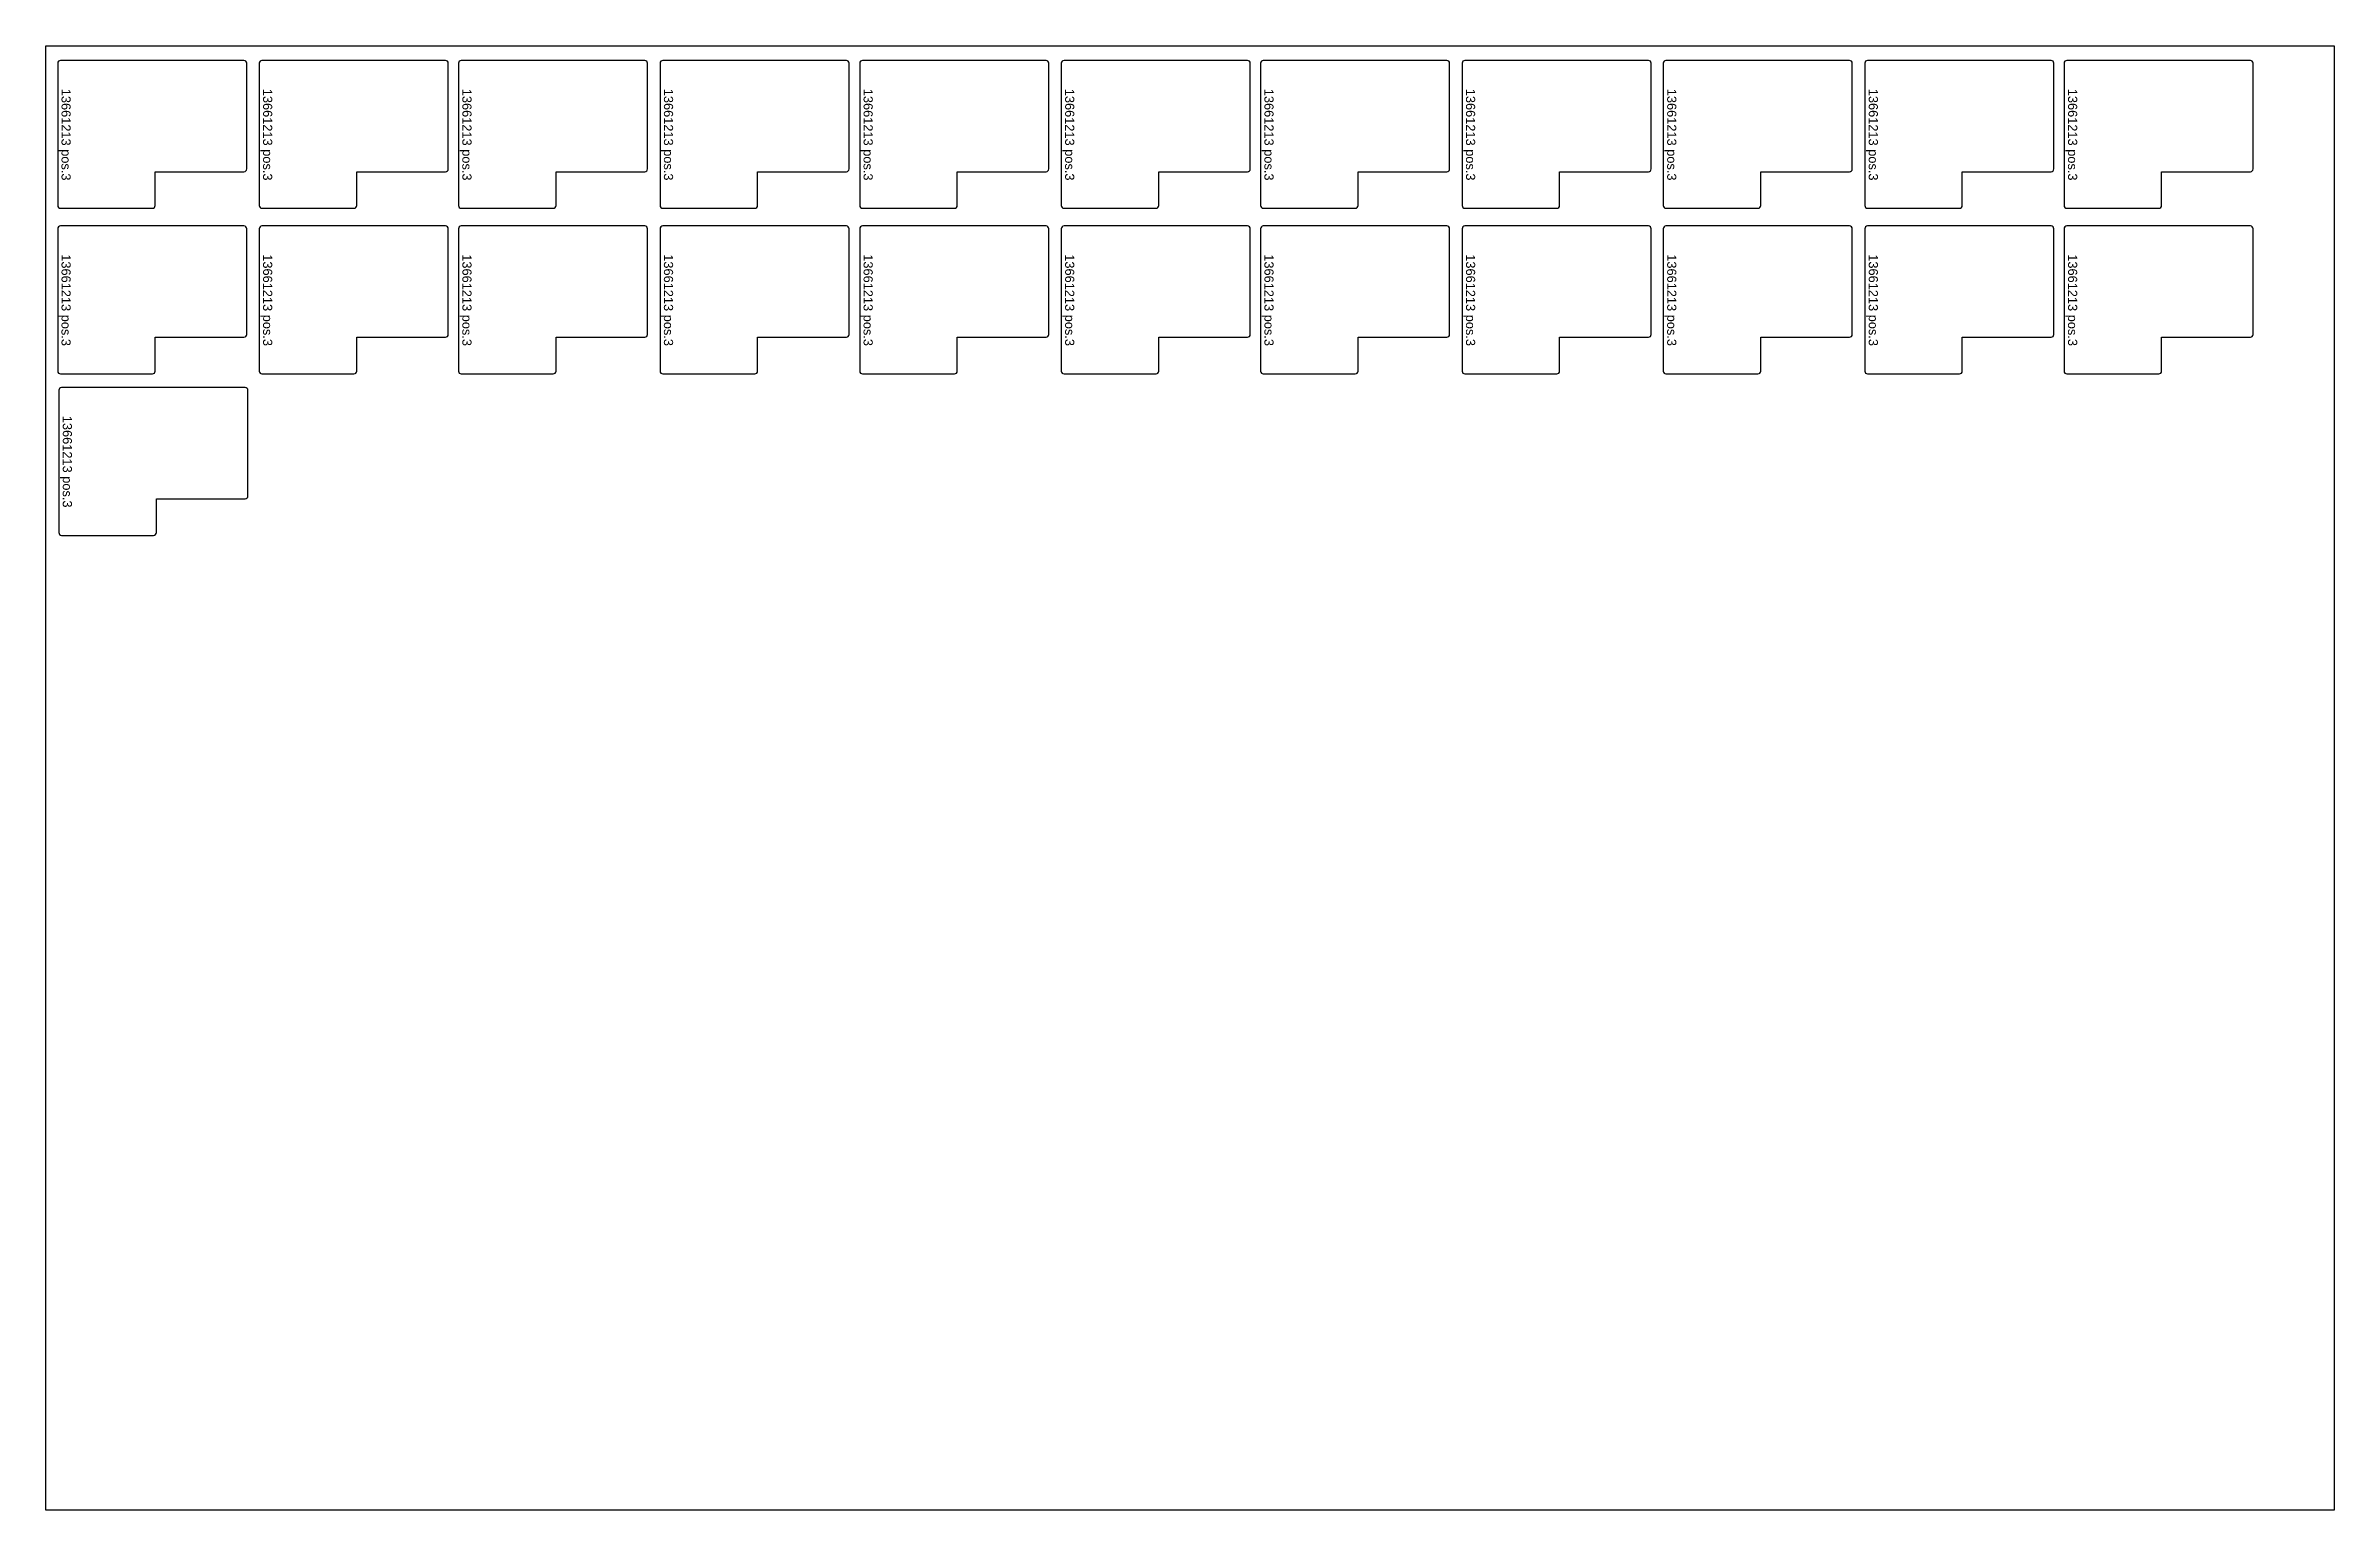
# Model space of a CAD drawing. Header units: millimetres. Extents: x 2830 to 5330, y -867 to 733.
import ezdxf

# ---------------------------------------------------------------- set-up
doc = ezdxf.new("R2010")
doc.units = ezdxf.units.MM
doc.layers.add('13661213', color=7, linetype='Continuous')
doc.layers.add('Texto', color=3, linetype='Continuous')
doc.styles.get("Standard").update_dxf_attribs({"font": 'arial.ttf'})

msp = doc.modelspace()

# ---------------------------------------------------------------- linework, layer by layer
msp.add_lwpolyline([(2829.5, 733.3), (5329.5, 733.3), (5329.5, -866.7), (2829.5, -866.7)], close=True)
at = {"layer": '13661213'}
for points in [[(3049, 714.2, 0.414214), (3046, 717.2), (2845.5, 717.2, 0.414214), (2842.5, 714.2), (2842.5, 558.7, 0.414214), (2845.5, 555.7), (2946, 555.7, 0.414214), (2949, 558.7), (2949, 595.7), (3046, 595.7, 0.414214), (3049, 598.7)], [(3269.2, 714.2, 0.414214), (3266.2, 717.2), (3065.7, 717.2, 0.414214), (3062.7, 714.2), (3062.7, 558.7, 0.414214), (3065.7, 555.7), (3166.2, 555.7, 0.414214), (3169.2, 558.7), (3169.2, 595.7), (3266.2, 595.7, 0.414214), (3269.2, 598.7)], [(3486.9, 714.2, 0.414214), (3483.9, 717.2), (3283.4, 717.2, 0.414214), (3280.4, 714.2), (3280.4, 558.7, 0.414214), (3283.4, 555.7), (3383.9, 555.7, 0.414214), (3386.9, 558.7), (3386.9, 595.7), (3483.9, 595.7, 0.414214), (3486.9, 598.7)], [(3707.1, 714.2, 0.414214), (3704.1, 717.2), (3503.6, 717.2, 0.414214), (3500.6, 714.2), (3500.6, 558.7, 0.414214), (3503.6, 555.7), (3604.1, 555.7, 0.414214), (3607.1, 558.7), (3607.1, 595.7), (3704.1, 595.7, 0.414214), (3707.1, 598.7)], [(3925.2, 714.2, 0.414214), (3922.2, 717.2), (3721.7, 717.2, 0.414214), (3718.7, 714.2), (3718.7, 558.7, 0.414214), (3721.7, 555.7), (3822.2, 555.7, 0.414214), (3825.2, 558.7), (3825.2, 595.7), (3922.2, 595.7, 0.414214), (3925.2, 598.7)], [(4145.4, 714.2, 0.414214), (4142.4, 717.2), (3941.9, 717.2, 0.414214), (3938.9, 714.2), (3938.9, 558.7, 0.414214), (3941.9, 555.7), (4042.4, 555.7, 0.414214), (4045.4, 558.7), (4045.4, 595.7), (4142.4, 595.7, 0.414214), (4145.4, 598.7)], [(4363.1, 714.2, 0.414214), (4360.1, 717.2), (4159.6, 717.2, 0.414214), (4156.6, 714.2), (4156.6, 558.7, 0.414214), (4159.6, 555.7), (4260.1, 555.7, 0.414214), (4263.1, 558.7), (4263.1, 595.7), (4360.1, 595.7, 0.414214), (4363.1, 598.7)], [(4583.3, 714.2, 0.414214), (4580.3, 717.2), (4379.8, 717.2, 0.414214), (4376.8, 714.2), (4376.8, 558.7, 0.414214), (4379.8, 555.7), (4480.3, 555.7, 0.414214), (4483.3, 558.7), (4483.3, 595.7), (4580.3, 595.7, 0.414214), (4583.3, 598.7)], [(4803, 714.2, 0.414214), (4800, 717.2), (4599.5, 717.2, 0.414214), (4596.5, 714.2), (4596.5, 558.7, 0.414214), (4599.5, 555.7), (4700, 555.7, 0.414214), (4703, 558.7), (4703, 595.7), (4800, 595.7, 0.414214), (4803, 598.7)], [(5023.2, 714.2, 0.414214), (5020.2, 717.2), (4819.7, 717.2, 0.414214), (4816.7, 714.2), (4816.7, 558.7, 0.414214), (4819.7, 555.7), (4920.2, 555.7, 0.414214), (4923.2, 558.7), (4923.2, 595.7), (5020.2, 595.7, 0.414214), (5023.2, 598.7)], [(5240.9, 714.2, 0.414214), (5237.9, 717.2), (5037.4, 717.2, 0.414214), (5034.4, 714.2), (5034.4, 558.7, 0.414214), (5037.4, 555.7), (5137.9, 555.7, 0.414214), (5140.9, 558.7), (5140.9, 595.7), (5237.9, 595.7, 0.414214), (5240.9, 598.7)], [(3049, 533.4, 0.414214), (3046, 536.4), (2845.5, 536.4, 0.414214), (2842.5, 533.4), (2842.5, 377.9, 0.414214), (2845.5, 374.9), (2946, 374.9, 0.414214), (2949, 377.9), (2949, 414.9), (3046, 414.9, 0.414214), (3049, 417.9)], [(3269.2, 533.4, 0.414214), (3266.2, 536.4), (3065.7, 536.4, 0.414214), (3062.7, 533.4), (3062.7, 377.9, 0.414214), (3065.7, 374.9), (3166.2, 374.9, 0.414214), (3169.2, 377.9), (3169.2, 414.9), (3266.2, 414.9, 0.414214), (3269.2, 417.9)], [(3486.9, 533.4, 0.414214), (3483.9, 536.4), (3283.4, 536.4, 0.414214), (3280.4, 533.4), (3280.4, 377.9, 0.414214), (3283.4, 374.9), (3383.9, 374.9, 0.414214), (3386.9, 377.9), (3386.9, 414.9), (3483.9, 414.9, 0.414214), (3486.9, 417.9)], [(3707.1, 533.4, 0.414214), (3704.1, 536.4), (3503.6, 536.4, 0.414214), (3500.6, 533.4), (3500.6, 377.9, 0.414214), (3503.6, 374.9), (3604.1, 374.9, 0.414214), (3607.1, 377.9), (3607.1, 414.9), (3704.1, 414.9, 0.414214), (3707.1, 417.9)], [(3925.2, 533.4, 0.414214), (3922.2, 536.4), (3721.7, 536.4, 0.414214), (3718.7, 533.4), (3718.7, 377.9, 0.414214), (3721.7, 374.9), (3822.2, 374.9, 0.414214), (3825.2, 377.9), (3825.2, 414.9), (3922.2, 414.9, 0.414214), (3925.2, 417.9)], [(4145.4, 533.4, 0.414214), (4142.4, 536.4), (3941.9, 536.4, 0.414214), (3938.9, 533.4), (3938.9, 377.9, 0.414214), (3941.9, 374.9), (4042.4, 374.9, 0.414214), (4045.4, 377.9), (4045.4, 414.9), (4142.4, 414.9, 0.414214), (4145.4, 417.9)], [(4363.1, 533.4, 0.414214), (4360.1, 536.4), (4159.6, 536.4, 0.414214), (4156.6, 533.4), (4156.6, 377.9, 0.414214), (4159.6, 374.9), (4260.1, 374.9, 0.414214), (4263.1, 377.9), (4263.1, 414.9), (4360.1, 414.9, 0.414214), (4363.1, 417.9)], [(4583.3, 533.4, 0.414214), (4580.3, 536.4), (4379.8, 536.4, 0.414214), (4376.8, 533.4), (4376.8, 377.9, 0.414214), (4379.8, 374.9), (4480.3, 374.9, 0.414214), (4483.3, 377.9), (4483.3, 414.9), (4580.3, 414.9, 0.414214), (4583.3, 417.9)], [(4803, 533.4, 0.414214), (4800, 536.4), (4599.5, 536.4, 0.414214), (4596.5, 533.4), (4596.5, 377.9, 0.414214), (4599.5, 374.9), (4700, 374.9, 0.414214), (4703, 377.9), (4703, 414.9), (4800, 414.9, 0.414214), (4803, 417.9)], [(5023.2, 533.4, 0.414214), (5020.2, 536.4), (4819.7, 536.4, 0.414214), (4816.7, 533.4), (4816.7, 377.9, 0.414214), (4819.7, 374.9), (4920.2, 374.9, 0.414214), (4923.2, 377.9), (4923.2, 414.9), (5020.2, 414.9, 0.414214), (5023.2, 417.9)], [(5240.9, 533.4, 0.414214), (5237.9, 536.4), (5037.4, 536.4, 0.414214), (5034.4, 533.4), (5034.4, 377.9, 0.414214), (5037.4, 374.9), (5137.9, 374.9, 0.414214), (5140.9, 377.9), (5140.9, 414.9), (5237.9, 414.9, 0.414214), (5240.9, 417.9)], [(3050.3, 356.9, 0.414214), (3047.3, 359.9), (2846.8, 359.9, 0.414214), (2843.8, 356.9), (2843.8, 201.4, 0.414214), (2846.8, 198.4), (2947.3, 198.4, 0.414214), (2950.3, 201.4), (2950.3, 238.4), (3047.3, 238.4, 0.414214), (3050.3, 241.4)]]:
    msp.add_lwpolyline(points, format="xyb", close=True, dxfattribs=at)

# ---------------------------------------------------------------- texts
at = {"layer": 'Texto', "char_height": 10, "attachment_point": 3, "rotation": 270}
for insert in [(2856.7, 586.1), (3076.9, 586.1), (3294.6, 586.1), (3514.8, 586.1), (3732.9, 586.1), (3953.1, 586.1), (4170.8, 586.1), (4391, 586.1), (4610.8, 586.1), (4831, 586.1), (5048.7, 586.1), (2856.7, 405.3), (3076.9, 405.3), (3294.6, 405.3), (3514.8, 405.3), (3732.9, 405.3), (3953.1, 405.3), (4170.8, 405.3), (4391, 405.3), (4610.8, 405.3), (4831, 405.3), (5048.7, 405.3), (2858.1, 228.8)]:
    msp.add_mtext_dynamic_manual_height_columns('13661213 pos.3', width=143.224, gutter_width=12.5, heights=[0], dxfattribs=dict(at, insert=insert))

doc.saveas('drawing.dxf')
